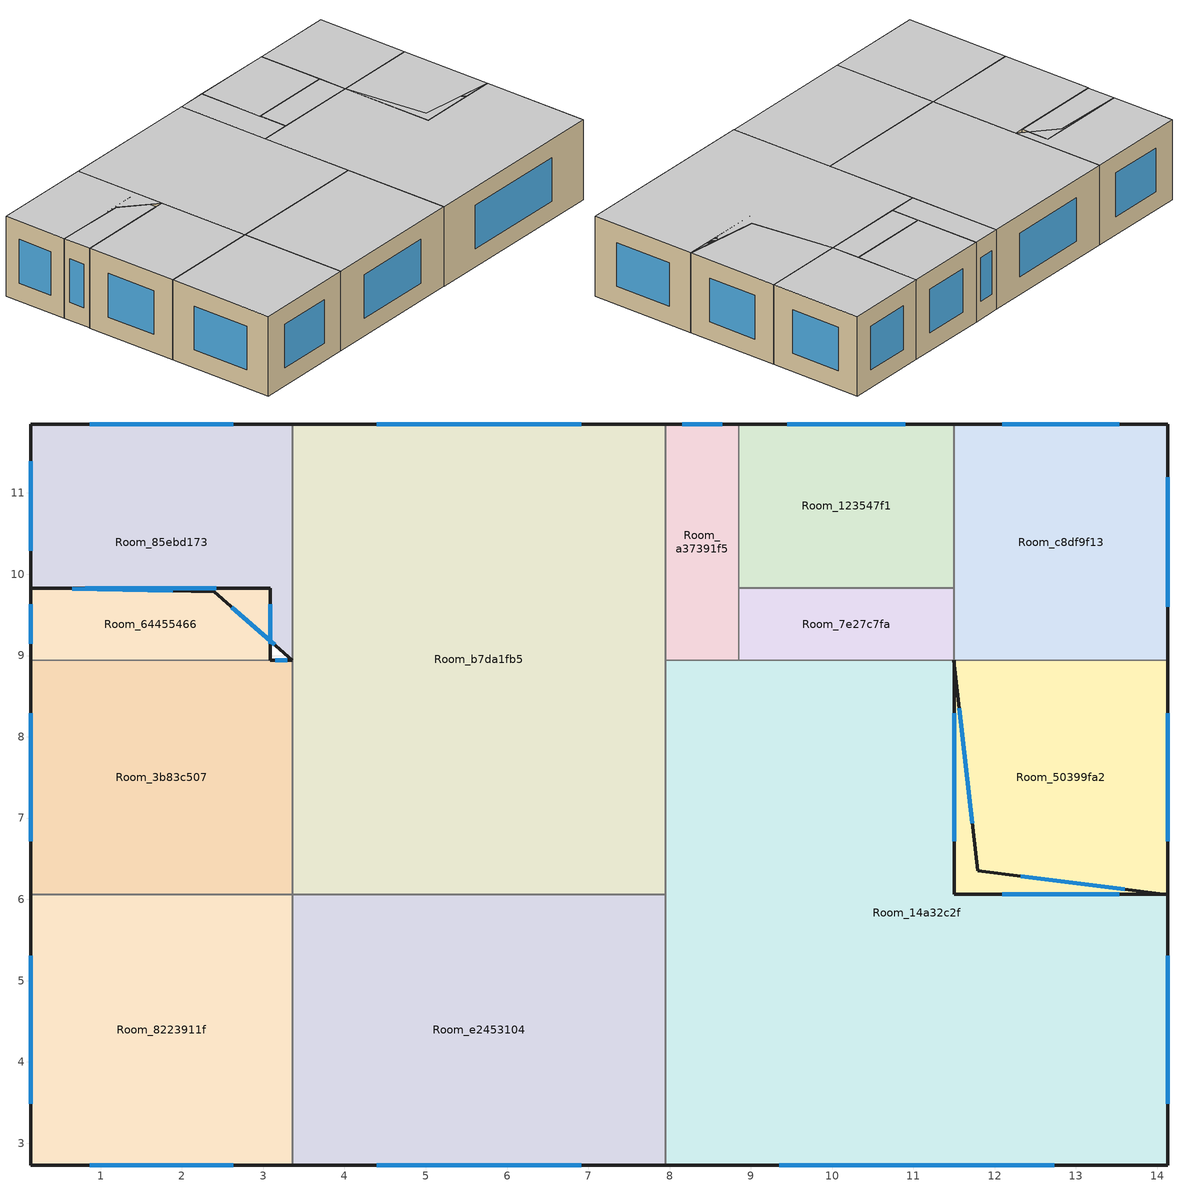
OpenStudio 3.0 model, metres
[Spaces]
Room_85ebd173
 floor adiabatic (Generic Interior Floor): 3.36,11.85 3.36,8.94 2.4,9.78 0.14,9.83 0.14,11.85 z0
 wall outside: 3.36,11.85 0.14,11.85 0.14,9.83 2.4,9.78 3.36,8.94 z0:2.5
 wall to Room_b7da1fb5: 3.36,8.94 3.36,11.85 z0:2.5
 window: 0.65,9.82 1.89,9.79 / 2.61,9.59 3.14,9.13 / 2.63,11.85 0.87,11.85 / 0.14,11.39 0.14,10.29 z0.57:1.93
 ceiling adiabatic (Generic Interior Ceiling): 3.36,8.94 3.36,11.85 0.14,11.85 0.14,9.83 2.4,9.78 z2.5
Room_64455466
 floor adiabatic (Generic Interior Floor): 3.09,9.83 3.09,8.94 0.14,8.94 0.14,9.83 z0
 wall outside: 3.09,8.94 3.09,9.83 0.14,9.83 0.14,8.94 z0:2.5
 wall to Room_3b83c507: 0.14,8.94 3.09,8.94 z0:2.5
 window: 3.09,9.14 3.09,9.63 / 2.42,9.83 0.81,9.83 / 0.14,9.63 0.14,9.14 z0.57:1.93
 ceiling adiabatic (Generic Interior Ceiling): 3.09,8.94 3.09,9.83 0.14,9.83 0.14,8.94 z2.5
Room_123547f1
 floor adiabatic (Generic Interior Floor): 11.5,11.85 11.5,9.83 8.85,9.83 8.85,11.85 z0
 wall outside: 11.5,11.85 8.85,11.85 z0:2.5
 wall to Room_7e27c7fa: 8.85,9.83 11.5,9.83 z0:2.5
 wall to Room_c8df9f13: 11.5,9.83 11.5,11.85 z0:2.5
 wall to Room_a37391f5: 8.85,11.85 8.85,9.83 z0:2.5
 window: 10.9,11.85 9.45,11.85 z0.57:1.93
 ceiling adiabatic (Generic Interior Ceiling): 11.5,9.83 11.5,11.85 8.85,11.85 8.85,9.83 z2.5
Room_c8df9f13
 floor adiabatic (Generic Interior Floor): 14.13,11.85 14.13,8.94 11.5,8.94 11.5,11.85 z0
 wall outside: 14.13,8.94 14.13,11.85 11.5,11.85 z0:2.5
 wall to Room_50399fa2: 11.5,8.94 14.13,8.94 z0:2.5
 wall to Room_7e27c7fa: 11.5,9.83 11.5,8.94 z0:2.5
 window: 14.13,9.6 14.13,11.19 / 13.53,11.85 12.1,11.85 z0.57:1.93
 ceiling adiabatic (Generic Interior Ceiling): 14.13,8.94 14.13,11.85 11.5,11.85 11.5,8.94 z2.5
Room_a37391f5
 floor adiabatic (Generic Interior Floor): 8.85,11.85 8.85,8.94 7.95,8.94 7.95,11.85 z0
 wall outside: 8.85,11.85 7.95,11.85 z0:2.5
 wall to Room_14a32c2f: 7.95,8.94 8.85,8.94 z0:2.5
 wall to Room_7e27c7fa: 8.85,8.94 8.85,9.83 z0:2.5
 wall to Room_b7da1fb5: 7.95,11.85 7.95,8.94 z0:2.5
 window: 8.65,11.85 8.15,11.85 z0.57:1.93
 ceiling adiabatic (Generic Interior Ceiling): 8.85,8.94 8.85,11.85 7.95,11.85 7.95,8.94 z2.5
Room_7e27c7fa
 floor adiabatic (Generic Interior Floor): 11.5,9.83 11.5,8.94 8.85,8.94 8.85,9.83 z0
 wall to Room_14a32c2f: 8.85,8.94 11.5,8.94 z0:2.5
 ceiling adiabatic (Generic Interior Ceiling): 11.5,8.94 11.5,9.83 8.85,9.83 8.85,8.94 z2.5
Room_50399fa2
 floor adiabatic (Generic Interior Floor): 14.13,8.94 14.13,6.06 11.5,6.06 11.5,8.94 z0
 wall outside: 11.5,8.94 11.5,6.06 14.13,6.06 14.13,8.94 z0:2.5
 window: 12.1,6.06 13.53,6.06 / 14.13,6.71 14.13,8.29 / 11.5,8.29 11.5,6.71 z0.57:1.93
 ceiling adiabatic (Generic Interior Ceiling): 14.13,6.06 14.13,8.94 11.5,8.94 11.5,6.06 z2.5
Room_14a32c2f
 floor adiabatic (Generic Interior Floor): 11.5,8.94 11.79,6.35 14.13,6.06 14.13,2.73 7.95,2.73 7.95,8.94 z0
 wall outside: 7.95,2.73 14.13,2.73 14.13,6.06 11.79,6.35 11.5,8.94 z0:2.5
 wall to Room_b7da1fb5: 7.95,8.94 7.95,6.06 z0:2.5
 wall to Room_e2453104: 7.95,6.06 7.95,2.73 z0:2.5
 window: 9.35,2.73 12.73,2.73 / 14.13,3.48 14.13,5.31 / 13.6,6.13 12.32,6.29 / 11.73,6.94 11.57,8.35 z0.57:1.93
 ceiling adiabatic (Generic Interior Ceiling): 14.13,2.73 14.13,6.06 11.79,6.35 11.5,8.94 7.95,8.94 7.95,2.73 z2.5
Room_b7da1fb5
 floor adiabatic (Generic Interior Floor): 7.95,11.85 7.95,6.06 3.36,6.06 3.36,11.85 z0
 wall outside: 7.95,11.85 3.36,11.85 z0:2.5
 wall to Room_e2453104: 3.36,6.06 7.95,6.06 z0:2.5
 wall to Room_3b83c507: 3.36,8.94 3.36,6.06 z0:2.5
 window: 6.91,11.85 4.4,11.85 z0.57:1.93
 ceiling adiabatic (Generic Interior Ceiling): 7.95,6.06 7.95,11.85 3.36,11.85 3.36,6.06 z2.5
Room_3b83c507
 floor adiabatic (Generic Interior Floor): 3.36,8.94 3.36,6.06 0.14,6.06 0.14,8.94 z0
 wall outside: 0.14,8.94 0.14,6.06 / 3.36,8.94 3.09,8.94 z0:2.5
 wall to Room_8223911f: 0.14,6.06 3.36,6.06 z0:2.5
 window: 0.14,8.29 0.14,6.71 / 3.3,8.94 3.15,8.94 z0.57:1.93
 ceiling adiabatic (Generic Interior Ceiling): 3.36,6.06 3.36,8.94 0.14,8.94 0.14,6.06 z2.5
Room_e2453104
 floor adiabatic (Generic Interior Floor): 7.95,6.06 7.95,2.73 3.36,2.73 3.36,6.06 z0
 wall outside: 3.36,2.73 7.95,2.73 z0:2.5
 wall to Room_8223911f: 3.36,6.06 3.36,2.73 z0:2.5
 window: 4.4,2.73 6.91,2.73 z0.57:1.93
 ceiling adiabatic (Generic Interior Ceiling): 7.95,2.73 7.95,6.06 3.36,6.06 3.36,2.73 z2.5
Room_8223911f
 floor adiabatic (Generic Interior Floor): 3.36,6.06 3.36,2.73 0.14,2.73 0.14,6.06 z0
 wall outside: 0.14,6.06 0.14,2.73 3.36,2.73 z0:2.5
 window: 0.87,2.73 2.63,2.73 / 0.14,5.31 0.14,3.48 z0.57:1.93
 ceiling adiabatic (Generic Interior Ceiling): 3.36,2.73 3.36,6.06 0.14,6.06 0.14,2.73 z2.5
[Building]
Building 1: North Axis {deg}=-0; Default Construction Set=Default Generic Construction Set; Standards Building Type=MediumOffice
[Site]
Site 1: Terrain=City
[SizingPeriod:DesignDay] Barometric Pressure {Pa}=101253; Sky Clearness=0; Snow Indicator=0; Day of Month=21; Daylight Saving Time Indicator=0; Dry-Bulb Temperature Range Modifier Type=DefaultMultipliers
Name | Maximum Dry-Bulb Temperature {C} | Daily Dry-Bulb Temperature Range {deltaC} | Humidity Indicating Conditions at Maximum Dry-Bulb | Wind Speed {m/s} | Wind Direction {deg} | Month | Day Type | Humidity Indicating Type | Solar Model Indicator | ASHRAE Taub | ASHRAE Taud
Boston Logan IntL Arpt Ann Htg 99.6% Condns DB | -13.6 | 0 | -13.6 | 7.2 | 320 | 1 | WinterDesignDay | Wetbulb | ASHRAEClearSky
Boston Logan IntL Arpt Ann Hum_n 99.6% Condns DP=>MCDB | -12 | 0 | -24.4 | 7.2 | 320 | 1 | WinterDesignDay | Dewpoint | ASHRAEClearSky
Boston Logan IntL Arpt Ann Htg Wind 99.6% Condns WS=>MCDB | 2.1 | 0 | 2.1 | 14.1 | 320 | 1 | WinterDesignDay | Wetbulb | ASHRAEClearSky
Boston Logan IntL Arpt Ann Clg .4% Condns DB=>MWB | 32.7 | 8.4 | 22.9 | 6.3 | 270 | 7 | SummerDesignDay | Wetbulb | ASHRAETau | 0.488 | 1.95
Boston Logan IntL Arpt Ann Clg .4% Condns WB=>MDB | 30.2 | 8.4 | 24.6 | 6.3 | 270 | 7 | SummerDesignDay | Wetbulb | ASHRAETau | 0.488 | 1.95
Boston Logan IntL Arpt Ann Clg .4% Condns DP=>MDB | 27.3 | 8.4 | 22.8 | 6.3 | 270 | 7 | SummerDesignDay | Dewpoint | ASHRAETau | 0.488 | 1.95
Boston Logan IntL Arpt Ann Clg .4% Condns Enth=>MDB | 30.6 | 8.4 | 74100 | 6.3 | 270 | 7 | SummerDesignDay | Enthalpy | ASHRAETau | 0.488 | 1.95
[Material]
Name | Roughness | Thickness {m} | Conductivity {W/m-K} | Density {kg/m3} | Specific Heat {J/kg-K} | Thermal Absorptance | Solar Absorptance | Visible Absorptance
Generic Roof Membrane | MediumRough | 0.01 | 0.16 | 1120 | 1460 | 0.9 | 0.65 | 0.65
Generic Acoustic Tile | MediumSmooth | 0.02 | 0.06 | 368 | 590 | 0.9 | 0.2 | 0.2
Generic 25mm Wood | MediumSmooth | 0.0254 | 0.15 | 608 | 1630 | 0.9 | 0.5 | 0.5
Generic HW Concrete | MediumRough | 0.2 | 1.95 | 2240 | 900 | 0.9 | 0.8 | 0.8
Generic Gypsum Board | MediumSmooth | 0.0127 | 0.16 | 800 | 1090 | 0.9 | 0.5 | 0.5
Generic Wall Air Gap | Smooth | 0.1 | 0.667 | 1.28 | 1000 | 0.9 | 0.7 | 0.7
Generic Ceiling Air Gap | Smooth | 0.1 | 0.556 | 1.28 | 1000 | 0.9 | 0.7 | 0.7
Generic Brick | MediumRough | 0.1 | 0.9 | 1920 | 790 | 0.9 | 0.65 | 0.65
Generic 50mm Insulation; Generic 25mm Insulation | MediumRough | 0.05 | 0.03 | 43 | 1210 | 0.9 | 0.7 | 0.7
Generic Painted Metal | Smooth | 0.0015 | 45 | 7690 | 410 | 0.9 | 0.5 | 0.5
Generic LW Concrete | MediumRough | 0.1 | 0.53 | 1280 | 840 | 0.9 | 0.8 | 0.8
Material 1 | Smooth | 0.1 | 0.1 | 0.1 | 100 |  | 0.65 | 0.65
[WindowMaterial:Gas]
Generic Window Air Gap: Gas Type=Air; Thickness {m}=0.0127
[WindowMaterial:Glazing] Optical Data Type=SpectralAverage; Thickness {m}=0.006; Infrared Transmittance at Normal Incidence=0; Front Side Infrared Hemispherical Emissivity=0.84; Conductivity {W/m-K}=1; Dirt Correction Factor for Solar and Visible Transmittance=1; Solar Diffusing=No
Name | Solar Transmittance at Normal Incidence | Front Side Solar Reflectance at Normal Incidence | Back Side Solar Reflectance at Normal Incidence | Visible Transmittance at Normal Incidence | Front Side Visible Reflectance at Normal Incidence | Back Side Visible Reflectance at Normal Incidence | Back Side Infrared Hemispherical Emissivity
Generic Low-e Glass | 0.45 | 0.36 | 0.36 | 0.71 | 0.21 | 0.21 | 0.047
Generic Clear Glass | 0.77 | 0.07 | 0.07 | 0.88 | 0.08 | 0.08 | 0.84
[Construction]
Generic Interior Door: Generic 25mm Wood
Generic Single Pane: Generic Clear Glass
Generic Shade: Material 1
Generic Interior Ceiling: Generic LW Concrete, Generic Ceiling Air Gap, Generic Acoustic Tile
Generic Interior Wall: Generic Gypsum Board, Generic Wall Air Gap, Generic Gypsum Board
Generic Exposed Floor: Generic Painted Metal, Generic Ceiling Air Gap, Generic 50mm Insulation, Generic LW Concrete
Generic Interior Floor: Generic Acoustic Tile, Generic Ceiling Air Gap, Generic LW Concrete
Generic Ground Slab: Generic 50mm Insulation, Generic HW Concrete
Generic Roof: Generic Roof Membrane, Generic 50mm Insulation, Generic LW Concrete, Generic Ceiling Air Gap, Generic Acoustic Tile
Generic Exterior Wall: Generic Brick, Generic LW Concrete, Generic 50mm Insulation, Generic Wall Air Gap, Generic Gypsum Board
Generic Underground Wall: Generic 50mm Insulation, Generic HW Concrete, Generic Wall Air Gap, Generic Gypsum Board
Generic Underground Roof: Generic 50mm Insulation, Generic HW Concrete, Generic Ceiling Air Gap, Generic Acoustic Tile
Generic Double Pane: Generic Low-e Glass, Generic Window Air Gap, Generic Clear Glass
Generic Exterior Door: Generic Painted Metal, Generic 25mm Insulation, Generic Painted Metal
[Construction:AirBoundary]
Generic Air Boundary: GroupedZones, GroupedZones, None, 0
[DefaultConstructionSet]
Default Generic Construction Set: Default Exterior Surface Constructions=Default Surface Constructions 2; Default Interior Surface Constructions=Default Surface Constructions 1; Default Ground Contact Surface Constructions=Default Surface Constructions 3; Default Exterior SubSurface Constructions=Default Sub Surface Constructions 2; Default Interior SubSurface Constructions=Default Sub Surface Constructions 1; Interior Partition Construction=Generic Air Boundary; Space Shading Construction=Generic Shade; Adiabatic Surface Construction=Generic Interior Wall
[DefaultSurfaceConstructions]
Name | Floor Construction | Wall Construction | Roof Ceiling Construction
Default Surface Constructions 1 | Generic Interior Floor | Generic Interior Wall | Generic Interior Ceiling
Default Surface Constructions 2 | Generic Exposed Floor | Generic Exterior Wall | Generic Roof
Default Surface Constructions 3 | Generic Ground Slab | Generic Underground Wall | Generic Underground Roof
[DefaultSubSurfaceConstructions]
Name | Fixed Window Construction | Operable Window Construction | Door Construction | Glass Door Construction | Overhead Door Construction | Skylight Construction
Default Sub Surface Constructions 1 | Generic Single Pane | Generic Single Pane | Generic Interior Door | Generic Single Pane
Default Sub Surface Constructions 2 | Generic Double Pane | Generic Double Pane | Generic Exterior Door | Generic Double Pane | Generic Exterior Door | Generic Double Pane
[SpaceType]
Generic Office Program: Design Specification Outdoor Air Object=Generic Office Ventilation
[People:Definition]
Generic Office People: Number of People Calculation Method=People/Area; People per Space Floor Area {person/m2}=0.0565; Fraction Radiant=0.3; Sensible Heat Fraction=Autocalculate
[People]
Generic Office People: People Definition=Generic Office People; Space or SpaceType=Generic Office Program; Number of People Schedule=Generic Office Occupancy; Activity Level Schedule=Seated Adult Activity; Multiplier=1
[Lights:Definition]
Generic Office Lighting: Design Level Calculation Method=Watts/Area; Watts per Space Floor Area {W/m2}=10.55; Fraction Radiant=0.7; Fraction Visible=0.2; Return Air Fraction=0
[Lights]
Generic Office Lighting: Lights Definition=Generic Office Lighting; Space or SpaceType=Generic Office Program; Schedule=Generic Office Lighting; Fraction Replaceable=1
[ElectricEquipment:Definition]
Generic Office Equipment: Design Level Calculation Method=Watts/Area; Watts per Space Floor Area {W/m2}=10.33; Fraction Latent=0; Fraction Radiant=0.5; Fraction Lost=0
[ElectricEquipment]
Generic Office Equipment: Electric Equipment Definition=Generic Office Equipment; Space or SpaceType=Generic Office Program; Schedule=Generic Office Equipment
[SpaceInfiltration:DesignFlowRate]
Generic Office Infiltration: Space or SpaceType=Generic Office Program; Schedule=Generic Office Infiltration; Design Flow Rate Calculation Method=Flow/ExteriorArea; Flow per Exterior Surface Area {m3/s-m2}=0.0002266; Constant Term Coefficient=1; Temperature Term Coefficient=0; Velocity Term Coefficient=0
[DesignSpecification:OutdoorAir]
Generic Office Ventilation: Outdoor Air Flow per Person {m3/s-person}=0.00236; Outdoor Air Flow per Floor Area {m3/s-m2}=0.000305; Outdoor Air Flow Rate {m3/s}=0; Outdoor Air Flow Air Changes per Hour {1/hr}=0
[Space] Space Type=Generic Office Program; Building Story=Story_793d64af
Name | Thermal Zone
Room_85ebd173 | Room_85ebd173
Room_64455466 | Room_64455466
Room_123547f1 | Room_123547f1
Room_c8df9f13 | Room_c8df9f13
Room_a37391f5 | Room_a37391f5
Room_7e27c7fa | Room_7e27c7fa
Room_50399fa2 | Room_50399fa2
Room_14a32c2f | Room_14a32c2f
Room_b7da1fb5 | Room_b7da1fb5
Room_3b83c507 | Room_3b83c507
Room_e2453104 | Room_e2453104
Room_8223911f | Room_8223911f
[ThermalZone] Use Ideal Air Loads=No
Name | Thermostat
Room_85ebd173 | Thermostat Setpoint Dual Setpoint 1
Room_64455466 | Thermostat Setpoint Dual Setpoint 2
Room_123547f1 | Thermostat Setpoint Dual Setpoint 3
Room_c8df9f13 | Thermostat Setpoint Dual Setpoint 4
Room_a37391f5 | Thermostat Setpoint Dual Setpoint 5
Room_7e27c7fa | Thermostat Setpoint Dual Setpoint 6
Room_50399fa2 | Thermostat Setpoint Dual Setpoint 7
Room_14a32c2f | Thermostat Setpoint Dual Setpoint 8
Room_b7da1fb5 | Thermostat Setpoint Dual Setpoint 9
Room_3b83c507 | Thermostat Setpoint Dual Setpoint 10
Room_e2453104 | Thermostat Setpoint Dual Setpoint 11
Room_8223911f | Thermostat Setpoint Dual Setpoint 12
[Sizing:Zone] Zone Cooling Design Supply Air Temperature Input Method=SupplyAirTemperature; Zone Cooling Design Supply Air Temperature {C}=14; Zone Cooling Design Supply Air Temperature Difference {deltaC}=11.11; Zone Heating Design Supply Air Temperature Input Method=SupplyAirTemperature; Zone Heating Design Supply Air Temperature {C}=40; Zone Heating Design Supply Air Temperature Difference {deltaC}=11.11; Zone Cooling Design Supply Air Humidity Ratio {kg-H2O/kg-air}=0.0085; Zone Heating Design Supply Air Humidity Ratio {kg-H2O/kg-air}=0.008; Cooling Design Air Flow Method=DesignDay; Heating Design Air Flow Method=DesignDay; Account for Dedicated Outdoor Air System=No; Dedicated Outdoor Air System Control Strategy=NeutralSupplyAir; Dedicated Outdoor Air Low Setpoint Temperature for Design {C}=autosize; Dedicated Outdoor Air High Setpoint Temperature for Design {C}=autosize
Room_85ebd173; Room_64455466; Room_123547f1; Room_c8df9f13; Room_a37391f5; Room_7e27c7fa; Room_50399fa2; Room_14a32c2f; Room_b7da1fb5; Room_3b83c507; Room_e2453104; Room_8223911f
[Zone equipment]
Room_85ebd173: Room_85ebd173 Ideal Loads Air System
Room_64455466: Room_64455466 Ideal Loads Air System
Room_123547f1: Room_123547f1 Ideal Loads Air System
Room_c8df9f13: Room_c8df9f13 Ideal Loads Air System
Room_a37391f5: Room_a37391f5 Ideal Loads Air System
Room_7e27c7fa: Room_7e27c7fa Ideal Loads Air System
Room_50399fa2: Room_50399fa2 Ideal Loads Air System
Room_14a32c2f: Room_14a32c2f Ideal Loads Air System
Room_b7da1fb5: Room_b7da1fb5 Ideal Loads Air System
Room_3b83c507: Room_3b83c507 Ideal Loads Air System
Room_e2453104: Room_e2453104 Ideal Loads Air System
Room_8223911f: Room_8223911f Ideal Loads Air System
[BuildingStory]
Story_793d64af
[ThermostatSetpoint:DualSetpoint] Heating Setpoint Temperature Schedule=Generic Office Heating; Cooling Setpoint Temperature Schedule=Generic Office Cooling
Thermostat Setpoint Dual Setpoint 1; Thermostat Setpoint Dual Setpoint 2; Thermostat Setpoint Dual Setpoint 3; Thermostat Setpoint Dual Setpoint 4; Thermostat Setpoint Dual Setpoint 5; Thermostat Setpoint Dual Setpoint 6; Thermostat Setpoint Dual Setpoint 7; Thermostat Setpoint Dual Setpoint 8; Thermostat Setpoint Dual Setpoint 9; Thermostat Setpoint Dual Setpoint 10; Thermostat Setpoint Dual Setpoint 11; Thermostat Setpoint Dual Setpoint 12
[ZoneHVAC:IdealLoadsAirSystem] Maximum Heating Supply Air Temperature {C}=50; Minimum Cooling Supply Air Temperature {C}=13; Heating Limit=LimitCapacity; Maximum Sensible Heating Capacity {W}=autosize; Cooling Limit=LimitFlowRateAndCapacity; Maximum Cooling Air Flow Rate {m3/s}=autosize; Maximum Total Cooling Capacity {W}=autosize; Demand Controlled Ventilation Type=None; Outdoor Air Economizer Type=DifferentialDryBulb; Sensible Heat Recovery Effectiveness=0; Latent Heat Recovery Effectiveness=0
Room_85ebd173 Ideal Loads Air System; Room_64455466 Ideal Loads Air System; Room_123547f1 Ideal Loads Air System; Room_c8df9f13 Ideal Loads Air System; Room_a37391f5 Ideal Loads Air System; Room_7e27c7fa Ideal Loads Air System; Room_50399fa2 Ideal Loads Air System; Room_14a32c2f Ideal Loads Air System; Room_b7da1fb5 Ideal Loads Air System; Room_3b83c507 Ideal Loads Air System; Room_e2453104 Ideal Loads Air System; Room_8223911f Ideal Loads Air System
[Schedule:Ruleset]
Name | Default Day Schedule | Summer Design Day Schedule | Winter Design Day Schedule | Holiday Schedule
Generic Office Infiltration | Schedule Day 1 | OfficeMedium INFIL_SCH_PNNL_Wkdy_SmrDsn 1 | OfficeMedium INFIL_SCH_PNNL_Sat_WntrDsn 1 | OfficeMedium INFIL_SCH_PNNL_Default 1
Generic Office Heating | Schedule Day 4 | OfficeMedium HTGSETP_SCH_YES_OPTIMUM_Default_SmrDsn 1 | OfficeMedium HTGSETP_SCH_YES_OPTIMUM_WntrDsn 1 | OfficeMedium HTGSETP_SCH_YES_OPTIMUM_Default 1
Generic Office Equipment | Schedule Day 7 | OfficeMedium BLDG_EQUIP_SCH_2013_SmrDsn 1 | OfficeMedium BLDG_EQUIP_SCH_2013_WntrDsn 1 | OfficeMedium BLDG_EQUIP_SCH_2013_Sat 1
Generic Office Cooling | Schedule Day 10 | OfficeMedium CLGSETP_SCH_YES_OPTIMUM_SmrDsn 1 | OfficeMedium CLGSETP_SCH_YES_OPTIMUM_Default_WntrDsn 1 | OfficeMedium CLGSETP_SCH_YES_OPTIMUM_Default 1
Seated Adult Activity | Schedule Day 13
Generic Office Lighting | Schedule Day 14 | OfficeMedium BLDG_LIGHT_SCH_2013_SmrDsn 1 | OfficeMedium BLDG_LIGHT_SCH_2013_WntrDsn 1 | OfficeMedium BLDG_LIGHT_SCH_2013_Sat 1
Generic Office Occupancy | Schedule Day 17 | OfficeMedium BLDG_OCC_SCH_SmrDsn 1 | OfficeMedium BLDG_OCC_SCH_WntrDsn 1 | OfficeMedium BLDG_OCC_SCH_Default 1
[Schedule:Day]
Schedule Day 1; OfficeMedium INFIL_SCH_PNNL_Default 1; OfficeMedium BLDG_EQUIP_SCH_2013_SmrDsn 1; OfficeMedium BLDG_LIGHT_SCH_2013_SmrDsn 1: 24, 0, 1
OfficeMedium INFIL_SCH_PNNL_Wkdy_SmrDsn 1; Schedule Day 2: 6, 0, 1, 22, 0, 0.25, 24, 0, 1
OfficeMedium INFIL_SCH_PNNL_Sat_WntrDsn 1; Schedule Day 3: 6, 0, 1, 18, 0, 0.25, 24, 0, 1
Schedule Day 4; OfficeMedium HTGSETP_SCH_YES_OPTIMUM_Default 1; OfficeMedium HTGSETP_SCH_YES_OPTIMUM_Default_SmrDsn 1: 24, 0, 15.6
OfficeMedium HTGSETP_SCH_YES_OPTIMUM_WntrDsn 1: 5, 0, 15.6, 6, 0, 17.6, 7, 0, 19.6, 22, 0, 21, 24, 0, 15.6
Schedule Day 5: 5, 0, 15.6, 6, 0, 17.8, 7, 0, 20, 22, 0, 21, 24, 0, 15.6
Schedule Day 6: 5, 0, 15.6, 6, 0, 17.8, 7, 0, 20, 17, 0, 21, 24, 0, 15.6
Schedule Day 7: 6, 0, 0.230755, 18, 0, 0.288107, 24, 0, 0.230755
OfficeMedium BLDG_EQUIP_SCH_2013_Sat 1; Schedule Day 9: 6, 0, 0.230755, 8, 0, 0.381235, 12, 0, 0.476543, 17, 0, 0.33358, 19, 0, 0.285926, 24, 0, 0.230755
OfficeMedium BLDG_EQUIP_SCH_2013_WntrDsn 1; OfficeMedium BLDG_LIGHT_SCH_2013_WntrDsn 1; OfficeMedium BLDG_OCC_SCH_WntrDsn 1: 24, 0, 0
Schedule Day 8: 6, 0, 0.307674, 8, 0, 0.381235, 12, 0, 0.857778, 13, 0, 0.76247, 17, 0, 0.857778, 18, 0, 0.476543, 24, 0, 0.381235
Schedule Day 10; OfficeMedium CLGSETP_SCH_YES_OPTIMUM_Default 1; OfficeMedium CLGSETP_SCH_YES_OPTIMUM_Default_WntrDsn 1: 24, 0, 26.7
OfficeMedium CLGSETP_SCH_YES_OPTIMUM_SmrDsn 1: 5, 0, 26.7, 6, 0, 25.7, 7, 0, 25, 22, 0, 24, 24, 0, 26.7
Schedule Day 11: 5, 0, 26.7, 6, 0, 25.6, 7, 0, 25, 22, 0, 24, 24, 0, 26.7
Schedule Day 12: 5, 0, 26.7, 6, 0, 25.7, 7, 0, 25, 17, 0, 24, 24, 0, 26.7
Schedule Day 13: 24, 0, 120
Schedule Day 14: 6, 0, 0.05, 18, 0, 0.0431163, 24, 0, 0.05
OfficeMedium BLDG_LIGHT_SCH_2013_Sat 1; Schedule Day 16: 6, 0, 0.05, 8, 0, 0.0862326, 12, 0, 0.258698, 17, 0, 0.129349, 19, 0, 0.0431163, 24, 0, 0.05
Schedule Day 15: 5, 0, 0.05, 6, 0, 0.1, 7, 0, 0.0862326, 8, 0, 0.258698, 17, 0, 0.776093, 18, 0, 0.431163, 20, 0, 0.258698, 22, 0, 0.172465, 23, 0, 0.0862326, 24, 0, 0.0431163
Schedule Day 17; OfficeMedium BLDG_OCC_SCH_Default 1: 6, 0, 0, 18, 0, 0.05, 24, 0, 0
OfficeMedium BLDG_OCC_SCH_SmrDsn 1: 6, 0, 0, 22, 0, 1, 24, 0, 0.05
Schedule Day 18: 6, 0, 0, 7, 0, 0.1, 8, 0, 0.2, 12, 0, 0.95, 13, 0, 0.5, 17, 0, 0.95, 18, 0, 0.3, 22, 0, 0.1, 24, 0, 0.05
Schedule Day 19: 6, 0, 0, 8, 0, 0.1, 12, 0, 0.3, 17, 0, 0.1, 19, 0, 0.05, 24, 0, 0
[Schedule:Rule] Apply Sunday=No; Date Specification Type=DateRange; Start Month=1; Start Day=1; End Month=12; End Day=31
Name | Schedule Ruleset | Rule Order | Day Schedule | Apply Monday | Apply Tuesday | Apply Wednesday | Apply Thursday | Apply Friday | Apply Saturday
Schedule Rule 1 | Generic Office Infiltration | 0 | Schedule Day 2 | Yes | Yes | Yes | Yes | Yes | No
Schedule Rule 2 | Generic Office Infiltration | 1 | Schedule Day 3 | No | No | No | No | No | Yes
Schedule Rule 3 | Generic Office Heating | 0 | Schedule Day 5 | Yes | Yes | Yes | Yes | Yes | No
Schedule Rule 4 | Generic Office Heating | 1 | Schedule Day 6 | No | No | No | No | No | Yes
Schedule Rule 5 | Generic Office Equipment | 0 | Schedule Day 8 | Yes | Yes | Yes | Yes | Yes | No
Schedule Rule 6 | Generic Office Equipment | 1 | Schedule Day 9 | No | No | No | No | No | Yes
Schedule Rule 7 | Generic Office Cooling | 0 | Schedule Day 11 | Yes | Yes | Yes | Yes | Yes | No
Schedule Rule 8 | Generic Office Cooling | 1 | Schedule Day 12 | No | No | No | No | No | Yes
Schedule Rule 9 | Generic Office Lighting | 0 | Schedule Day 15 | Yes | Yes | Yes | Yes | Yes | No
Schedule Rule 10 | Generic Office Lighting | 1 | Schedule Day 16 | No | No | No | No | No | Yes
Schedule Rule 11 | Generic Office Occupancy | 0 | Schedule Day 18 | Yes | Yes | Yes | Yes | Yes | No
Schedule Rule 12 | Generic Office Occupancy | 1 | Schedule Day 19 | No | No | No | No | No | Yes
